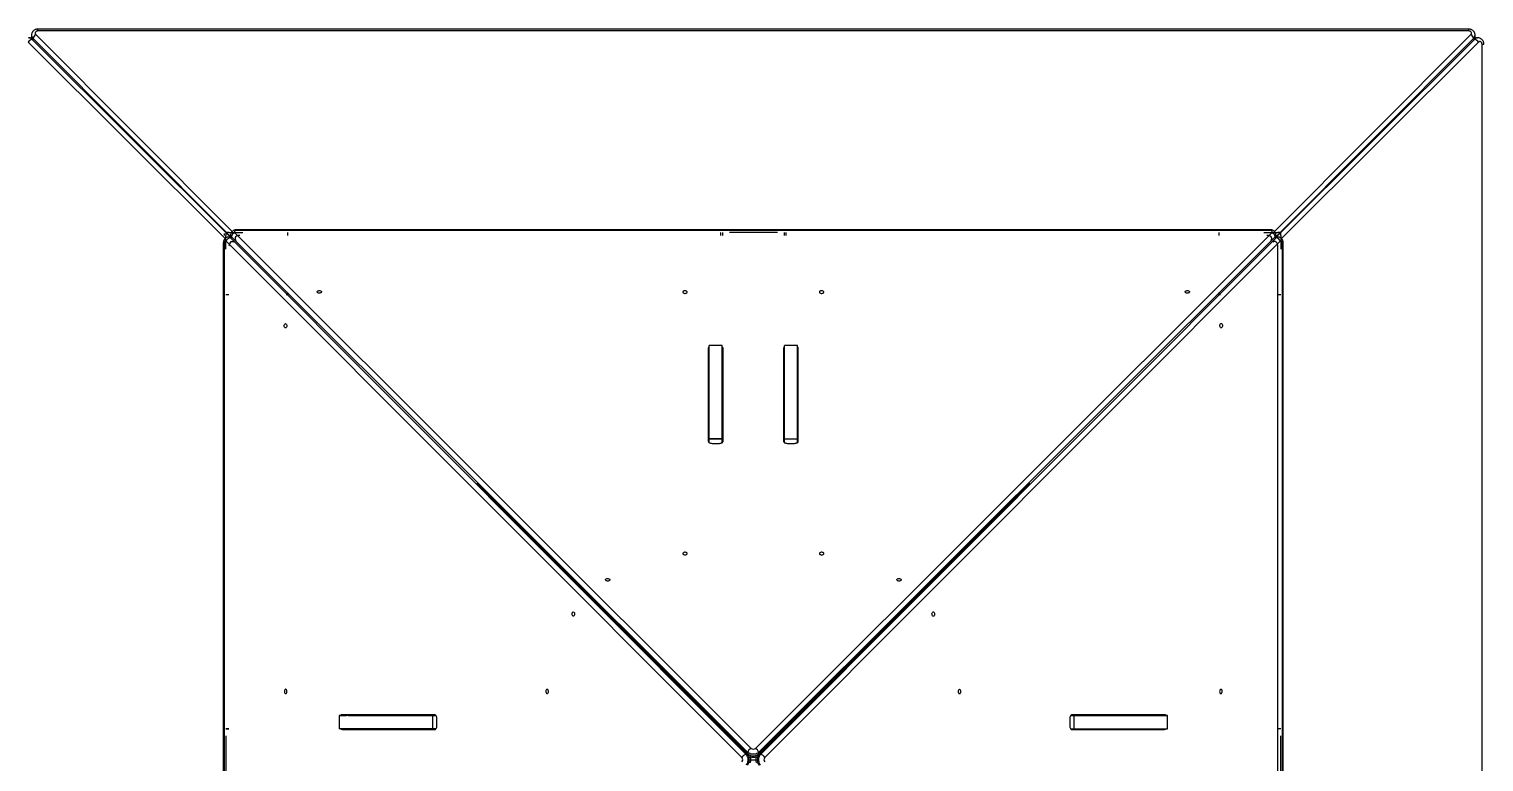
# Model space of a CAD drawing. Header units: millimetres. Extents: x -10881 to 8954, y -8695 to 5624.
# Drawn here: x -6082 to -3737, y 523 to 1704 of the extents above; entities that cross this region are included whole.
import ezdxf

# ---------------------------------------------------------------- set-up
doc = ezdxf.new("R2010")
doc.units = ezdxf.units.MM
for name, color, linetype in [('DIKOM_ОБЪЕКТ', 7, 'Continuous'), ('DIKOM_РАЗМЕР_ЗОНА', 7, 'Continuous'), ('DIKOM_РАЗМЕР_ОБЪЕКТА', 7, 'Continuous')]:
    doc.layers.add(name, color=color, linetype=linetype)
doc.styles.add('style1', font='arial.ttf', dxfattribs={"width": 0.8})
doc.dimstyles.new('1-50', dxfattribs={"dimtxt": 300, "dimasz": 200, "dimexe": 100, "dimexo": 0, "dimgap": 100, "dimtad": 1, "dimtxsty": 'style1', "dimcen": 200, "dimclrd": 7, "dimclre": 7, "dimclrt": 7, "dimadec": 1, "dimazin": 2, "dimtfac": 1, "dimtmove": 0, "dimatfit": 2, "dimfxl": 0, "dimlwd": 25, "dimlwe": 18, "dimarcsym": 0})

# ---------------------------------------------------------------- blocks, each defined once
blk = doc.blocks.new('*D9')
at = {"layer": 'Defpoints', "color": 0, "transparency": 16777216}
for p in [(-9534, 4149), (-6877.1, 4149), (-2715.7, -5051.1)]:
    blk.add_point(p, dxfattribs=at)
at = {"layer": 'DIKOM_РАЗМЕР_ОБЪЕКТА', "color": 7, "lineweight": 18, "transparency": 16777216}
for p, q in [((-6877.1, 4149), (-9634, 4149)), ((-2715.7, -5051.1), (-9634, -5051.1))]:
    blk.add_line(p, q, dxfattribs=at)
at = {"layer": 'DIKOM_РАЗМЕР_ОБЪЕКТА', "color": 7, "lineweight": 25, "transparency": 16777216}
blk.add_line((-9534, -4851.1), (-9534, 3949), dxfattribs=at)
at = {"layer": 'DIKOM_РАЗМЕР_ОБЪЕКТА', "color": 7, "transparency": 16777216}
for points in [[(-9567.3, 3949), (-9500.7, 3949), (-9534, 4149)], [(-9567.3, -4851.1), (-9500.7, -4851.1), (-9534, -5051.1)]]:
    blk.add_solid(points, dxfattribs=at)
at = {"layer": 'DIKOM_РАЗМЕР_ОБЪЕКТА', "color": 7, "transparency": 16777216, "insert": (-9787.2, -451.1), "char_height": 300, "attachment_point": 5, "rotation": 90, "style": 'style1'}
blk.add_mtext('9200', dxfattribs=at)
blk = doc.blocks.new('*D10')
at = {"layer": 'Defpoints', "color": 0, "transparency": 16777216}
for p in [(-7152.7, 2730.8), (7385.2, 911.3), (7385.2, -7693.8)]:
    blk.add_point(p, dxfattribs=at)
at = {"layer": 'DIKOM_РАЗМЕР_ОБЪЕКТА', "color": 7, "lineweight": 18, "transparency": 16777216}
for p, q in [((-7152.7, 2730.8), (-7152.7, -7793.8)), ((7385.2, 911.3), (7385.2, -7793.8))]:
    blk.add_line(p, q, dxfattribs=at)
at = {"layer": 'DIKOM_РАЗМЕР_ОБЪЕКТА', "color": 7, "lineweight": 25, "transparency": 16777216}
blk.add_line((-6952.7, -7693.8), (7185.2, -7693.8), dxfattribs=at)
at = {"layer": 'DIKOM_РАЗМЕР_ОБЪЕКТА', "color": 7, "transparency": 16777216}
for points in [[(-6952.7, -7660.4), (-6952.7, -7727.1), (-7152.7, -7693.8)], [(7185.2, -7660.4), (7185.2, -7727.1), (7385.2, -7693.8)]]:
    blk.add_solid(points, dxfattribs=at)
at = {"layer": 'DIKOM_РАЗМЕР_ОБЪЕКТА', "color": 7, "transparency": 16777216, "insert": (116.2, -7440.6), "char_height": 300, "attachment_point": 5, "style": 'style1'}
blk.add_mtext('14500', dxfattribs=at)
blk = doc.blocks.new('*D11')
at = {"layer": 'Defpoints', "color": 0, "transparency": 16777216}
for p in [(-7028.4, 5624.1), (-10431.3, -7165.9), (-2784.8, -7165.9)]:
    blk.add_point(p, dxfattribs=at)
at = {"layer": 'DIKOM_РАЗМЕР_ЗОНА', "color": 7, "lineweight": 18, "transparency": 16777216}
for p, q in [((-7028.4, 5624.1), (-10531.3, 5624.1)), ((-2784.8, -7165.9), (-10531.3, -7165.9))]:
    blk.add_line(p, q, dxfattribs=at)
at = {"layer": 'DIKOM_РАЗМЕР_ЗОНА', "color": 7, "lineweight": 25, "transparency": 16777216}
blk.add_line((-10431.3, 5424.1), (-10431.3, -6965.9), dxfattribs=at)
at = {"layer": 'DIKOM_РАЗМЕР_ЗОНА', "color": 7, "transparency": 16777216}
for points in [[(-10464.6, 5424.1), (-10397.9, 5424.1), (-10431.3, 5624.1)], [(-10464.6, -6965.9), (-10397.9, -6965.9), (-10431.3, -7165.9)]]:
    blk.add_solid(points, dxfattribs=at)
at = {"layer": 'DIKOM_РАЗМЕР_ЗОНА', "color": 7, "transparency": 16777216, "insert": (-10684.4, -770.9), "char_height": 300, "attachment_point": 5, "rotation": 90, "style": 'style1'}
blk.add_mtext('12800', dxfattribs=at)
blk = doc.blocks.new('*D12')
at = {"layer": 'Defpoints', "color": 0, "transparency": 16777216}
for p in [(-9113.3, 3014), (8954.2, 2756.5), (8954.2, -8594.5)]:
    blk.add_point(p, dxfattribs=at)
at = {"layer": 'DIKOM_РАЗМЕР_ЗОНА', "color": 7, "lineweight": 18, "transparency": 16777216}
for p, q in [((-9113.3, 3014), (-9113.3, -8694.5)), ((8954.2, 2756.5), (8954.2, -8694.5))]:
    blk.add_line(p, q, dxfattribs=at)
at = {"layer": 'DIKOM_РАЗМЕР_ЗОНА', "color": 7, "lineweight": 25, "transparency": 16777216}
blk.add_line((-8913.3, -8594.5), (8754.2, -8594.5), dxfattribs=at)
at = {"layer": 'DIKOM_РАЗМЕР_ЗОНА', "color": 7, "transparency": 16777216}
for points in [[(-8913.3, -8561.2), (-8913.3, -8627.8), (-9113.3, -8594.5)], [(8754.2, -8561.2), (8754.2, -8627.8), (8954.2, -8594.5)]]:
    blk.add_solid(points, dxfattribs=at)
at = {"layer": 'DIKOM_РАЗМЕР_ЗОНА', "color": 7, "transparency": 16777216, "insert": (-79.6, -8341.3), "char_height": 300, "attachment_point": 5, "style": 'style1'}
blk.add_mtext('18000', dxfattribs=at)

msp = doc.modelspace()

# ---------------------------------------------------------------- linework, layer by layer
at = {"layer": 'DIKOM_ОБЪЕКТ', "color": 7, "linetype": 'Continuous', "lineweight": 15}
for p, q in [((-6080.897, 1689.632), (-6082.397, 1689.631)), ((-6077.666, 1694.36), (-6077.666, 1692.861)), ((-6075.236, 1688.701), (-6075.236, 1687.201)), ((-5756.761, 1369.149), (-6075.236, 1688.701)), ((-6070.694, 1695.096), (-5754.373, 1377.705)), ((-3761.35, 1703.825), (-6067.666, 1703.825)), ((-3761.35, 1700.824), (-6067.666, 1700.824)), ((-4074.658, 1377.689), (-3758.322, 1695.096)), ((-3753.78, 1688.701), (-4072.29, 1369.113)), ((-3753.78, 1687.201), (-3753.78, 1688.701)), ((-3751.35, 1692.861), (-3751.35, 1694.36)), ((-3746.619, 1689.631), (-3748.119, 1689.632)), ((-5765.763, 1366.308), (-6083.131, 1682.658)), ((-6075.236, 1687.201), (-6076.736, 1687.201)), ((-6076.736, 1687.201), (-5757.183, 1368.673)), ((-4071.82, 1368.685), (-3752.28, 1687.201)), ((-3745.885, 1682.658), (-4063.26, 1366.3)), ((-3752.28, 1687.201), (-3753.78, 1687.201)), ((-3740.157, -626.685), (-3740.157, 1679.631)), ((-5767.409, 1374.284), (-5767.409, 1371.284)), ((-5764.409, 1376.284), (-5764.409, 1371.284)), ((-5759.409, 1376.284), (-5764.409, 1376.284)), ((-5764.409, 1349.137), (-5764.409, 1371.284)), ((-4932.875, 529.71), (-5763.762, 1362.164)), ((-5757.819, 1368.739), (-5760.215, 1368.739)), ((-5759.409, 1376.284), (-5737.262, 1376.284)), ((-5757.106, 1367.303), (-4926.219, 534.849)), ((-5755.379, 1367.303), (-5757.106, 1367.303)), ((-5756.815, 1372.138), (-5756.815, 1369.742)), ((-5755.451, 1361.284), (-5753.437, 1361.284)), ((-4923.084, 537.984), (-5755.379, 1369.03)), ((-5755.379, 1369.03), (-5755.379, 1367.303)), ((-5750.24, 1375.686), (-4917.945, 544.639)), ((-5749.409, 1367.326), (-5749.409, 1365.312)), ((-4082.225, 1380.545), (-5746.815, 1380.545)), ((-5746.815, 1379.337), (-5746.815, 1380.545)), ((-4082.225, 1379.337), (-5746.815, 1379.337)), ((-5664.409, 1371.354), (-5664.409, 1376.284)), ((-4967.409, 1374.284), (-4967.409, 1371.354)), ((-4964.409, 1376.284), (-4964.409, 1371.354)), ((-4875.679, 1376.284), (-4953.139, 1376.284)), ((-4911.094, 544.639), (-4078.799, 1375.686)), ((-4073.66, 1369.03), (-4905.955, 537.984)), ((-4902.82, 534.849), (-4071.933, 1367.303)), ((-4065.277, 1362.164), (-4896.164, 529.71)), ((-4864.409, 1371.354), (-4864.409, 1376.284)), ((-4861.409, 1371.354), (-4861.409, 1374.284)), ((-4164.409, 1376.284), (-4164.409, 1371.354)), ((-4091.556, 1376.284), (-4069.409, 1376.284)), ((-4082.225, 1380.545), (-4082.225, 1379.337)), ((-4079.409, 1367.326), (-4079.409, 1365.312)), ((-4073.367, 1361.284), (-4075.381, 1361.284)), ((-4073.66, 1367.303), (-4073.66, 1369.03)), ((-4071.933, 1367.303), (-4073.66, 1367.303)), ((-4072.225, 1369.742), (-4072.225, 1372.138)), ((-4068.825, 1368.739), (-4071.221, 1368.739)), ((-4064.409, 1376.284), (-4069.409, 1376.284)), ((-4064.409, 1371.284), (-4064.409, 1376.284)), ((-4064.409, 1371.284), (-4064.409, 1349.137)), ((-5768.621, 1358.739), (-5768.621, -305.851)), ((-5767.413, 1358.739), (-5767.413, -305.851)), ((-4069.34, -301.248), (-4069.34, 1353.817)), ((-4061.627, -305.851), (-4061.627, 1358.739)), ((-4060.419, -305.851), (-4060.419, 1358.739)), ((-5764.409, 1276.284), (-5759.478, 1276.284)), ((-5667.388, 1276.284), (-5664.409, 1276.284)), ((-5664.409, 1276.284), (-5664.409, 1279.263)), ((-4164.409, 1279.263), (-4164.409, 1276.284)), ((-4164.409, 1276.284), (-4161.431, 1276.284)), ((-4069.34, 1276.284), (-4064.409, 1276.284)), ((-4987.02, 1189.116), (-4987.02, 1039.837)), ((-4985.507, 1193.711), (-4985.52, 1193.711)), ((-4985.52, 1043.228), (-4985.52, 1193.711)), ((-4985.507, 1193.724), (-4985.507, 1193.711)), ((-4964.507, 1193.724), (-4985.507, 1193.724)), ((-4964.52, 1043.228), (-4964.52, 1193.711)), ((-4963.02, 1039.837), (-4963.02, 1189.116)), ((-4866.02, 1189.116), (-4866.02, 1039.837)), ((-4843.52, 1193.711), (-4864.52, 1193.711)), ((-4864.52, 1043.228), (-4864.52, 1193.711)), ((-4843.52, 1043.228), (-4843.52, 1193.711)), ((-4842.02, 1039.837), (-4842.02, 1189.116)), ((-4964.52, 1043.228), (-4985.52, 1043.228)), ((-4985.52, 1037.448), (-4985.52, 1043.228)), ((-4985.506, 1043.238), (-4985.506, 1043.242)), ((-4964.506, 1043.242), (-4985.506, 1043.242)), ((-4981.02, 1036.226), (-4969.02, 1036.226)), ((-4964.52, 1037.448), (-4964.52, 1043.228)), ((-4964.506, 1037.458), (-4964.506, 1043.242)), ((-4843.52, 1043.228), (-4864.52, 1043.228)), ((-4864.52, 1037.448), (-4864.52, 1043.228)), ((-4860.02, 1036.226), (-4848.02, 1036.226)), ((-4843.52, 1037.448), (-4843.52, 1043.228)), ((-4923.823, 534.849), (-5360.114, 971.962)), ((-5360.104, 971.953), (-4923.084, 535.588)), ((-4905.955, 535.588), (-4468.925, 971.962)), ((-4468.935, 971.953), (-4905.216, 534.849)), ((-5581.824, 597.407), (-5570.215, 597.408)), ((-5581.824, 597.407), (-5581.824, 576.407)), ((-5427.978, 598.879), (-5577.229, 598.907)), ((-5567.615, 597.442), (-5425.614, 597.414)), ((-5425.59, 597.379), (-5431.369, 597.378)), ((-5431.369, 597.378), (-5431.369, 576.378)), ((-5424.367, 580.878), (-5424.367, 592.878)), ((-4404.672, 592.878), (-4404.672, 580.878)), ((-4403.449, 597.379), (-4397.67, 597.378)), ((-4261.424, 597.441), (-4403.425, 597.414)), ((-4251.811, 598.907), (-4401.061, 598.879)), ((-4397.67, 576.378), (-4397.67, 597.378)), ((-4247.216, 597.407), (-4258.824, 597.408)), ((-4247.216, 576.407), (-4247.216, 597.407)), ((-5764.409, 576.284), (-5759.478, 576.284)), ((-5759.478, 576.284), (-5764.409, 576.284)), ((-5764.409, 565.014), (-5764.409, 487.554)), ((-5565.249, 574.909), (-5577.229, 574.907)), ((-5577.229, 574.907), (-5427.978, 574.879)), ((-5427.853, 574.882), (-5565.249, 574.909)), ((-5425.589, 576.379), (-5431.369, 576.378)), ((-4403.45, 576.379), (-4397.67, 576.378)), ((-4263.79, 574.909), (-4401.186, 574.882)), ((-4401.061, 574.879), (-4251.811, 574.907)), ((-4263.79, 574.909), (-4251.811, 574.907)), ((-4064.409, 576.284), (-4069.34, 576.284)), ((-4064.409, 487.554), (-4064.409, 565.014)), ((-4926.219, 534.849), (-4923.823, 534.849)), ((-4923.002, 534.767), (-4923.823, 534.849)), ((-4923.084, 535.588), (-4923.084, 537.984)), ((-4923.084, 535.588), (-4923.002, 534.767)), ((-4920.912, 526.284), (-4908.127, 526.284)), ((-4906.037, 534.767), (-4905.955, 535.588)), ((-4905.216, 534.849), (-4906.037, 534.767)), ((-4905.955, 537.984), (-4905.955, 535.588)), ((-4905.216, 534.849), (-4902.82, 534.849))]:
    msp.add_line(p, q, dxfattribs=at)
at = {"layer": 'DIKOM_ОБЪЕКТ', "color": 7, "linetype": 'Continuous', "lineweight": 15, "flags": 128}
for points in [[(-6067.666, 1700.824), (-6068.792, 1700.684), (-6069.827, 1700.275), (-6070.687, 1699.63), (-6071.303, 1698.802), (-6071.625, 1697.857), (-6071.626, 1696.871), (-6071.307, 1695.926), (-6070.694, 1695.096)], [(-6067.666, 1700.824), (-6067.666, 1701.78), (-6067.666, 1702.584), (-6067.666, 1703.205), (-6067.666, 1703.62), (-6067.666, 1703.812), (-6067.666, 1703.825)], [(-3761.35, 1700.824), (-3761.35, 1701.78), (-3761.35, 1702.584), (-3761.35, 1703.205), (-3761.35, 1703.62), (-3761.35, 1703.812), (-3761.35, 1703.825)], [(-3758.322, 1695.096), (-3757.709, 1695.926), (-3757.39, 1696.871), (-3757.391, 1697.857), (-3757.713, 1698.802), (-3758.329, 1699.63), (-3759.189, 1700.275), (-3760.224, 1700.684), (-3761.35, 1700.824)], [(-3740.157, 1679.631), (-3740.297, 1680.757), (-3740.706, 1681.792), (-3741.351, 1682.652), (-3742.179, 1683.268), (-3743.124, 1683.589), (-3744.109, 1683.591), (-3745.055, 1683.272), (-3745.885, 1682.658)], [(-3740.157, 1679.631), (-3739.201, 1679.631), (-3738.397, 1679.631), (-3737.776, 1679.631), (-3737.362, 1679.632), (-3737.17, 1679.632), (-3737.157, 1679.632)], [(-5763.762, 1362.164), (-5764.344, 1362.584), (-5764.971, 1362.738), (-5765.601, 1362.614), (-5766.189, 1362.222), (-5766.695, 1361.587), (-5767.084, 1360.755), (-5767.329, 1359.783), (-5767.413, 1358.739)], [(-5756.687, 1368.561), (-5756.869, 1368.614), (-5757.819, 1368.739)], [(-5756.815, 1369.742), (-5756.69, 1368.793), (-5756.625, 1368.575)], [(-5746.815, 1379.337), (-5747.859, 1379.253), (-5748.831, 1379.008), (-5749.663, 1378.619), (-5750.298, 1378.113), (-5750.69, 1377.525), (-5750.814, 1376.895), (-5750.661, 1376.267), (-5750.24, 1375.686)], [(-4078.799, 1375.686), (-4078.378, 1376.267), (-4078.225, 1376.895), (-4078.349, 1377.525), (-4078.742, 1378.113), (-4079.376, 1378.619), (-4080.208, 1379.008), (-4081.18, 1379.253), (-4082.225, 1379.337)], [(-4072.402, 1368.612), (-4072.349, 1368.793), (-4072.225, 1369.742)], [(-4071.221, 1368.739), (-4072.17, 1368.614), (-4072.388, 1368.549)], [(-4061.627, 1358.739), (-4061.71, 1359.783), (-4061.955, 1360.755), (-4062.344, 1361.587), (-4062.85, 1362.221), (-4063.438, 1362.614), (-4064.068, 1362.738), (-4064.695, 1362.584), (-4065.277, 1362.164)], [(-5768.621, 1358.739), (-5768.611, 1358.739), (-5768.43, 1358.739), (-5768.025, 1358.739), (-5767.413, 1358.739)], [(-4061.627, 1358.739), (-4061.014, 1358.739), (-4060.61, 1358.739), (-4060.428, 1358.739), (-4060.419, 1358.739)], [(-5610.387, 1280.343), (-5610.576, 1279.659), (-5611.125, 1279.049), (-5611.972, 1278.58), (-5613.028, 1278.301), (-5614.176, 1278.244), (-5615.293, 1278.414), (-5616.257, 1278.793), (-5616.965, 1279.341), (-5617.339, 1279.997), (-5617.339, 1280.69), (-5616.965, 1281.346), (-5616.257, 1281.893), (-5615.293, 1282.273), (-5614.176, 1282.443), (-5613.028, 1282.386), (-5611.972, 1282.107), (-5611.125, 1281.637), (-5610.576, 1281.027), (-5610.387, 1280.343)], [(-5028.02, 1280.008), (-5027.83, 1279.324), (-5027.282, 1278.714), (-5026.434, 1278.245), (-5025.379, 1277.966), (-5024.231, 1277.909), (-5023.114, 1278.079), (-5022.149, 1278.458), (-5021.441, 1279.006), (-5021.067, 1279.661), (-5021.067, 1280.355), (-5021.441, 1281.011), (-5022.149, 1281.558), (-5023.114, 1281.938), (-5024.231, 1282.108), (-5025.379, 1282.051), (-5026.434, 1281.772), (-5027.282, 1281.302), (-5027.83, 1280.692), (-5028.02, 1280.008)], [(-4808.02, 1280.008), (-4807.83, 1279.324), (-4807.282, 1278.714), (-4806.434, 1278.245), (-4805.379, 1277.966), (-4804.231, 1277.909), (-4803.114, 1278.079), (-4802.149, 1278.458), (-4801.441, 1279.006), (-4801.067, 1279.661), (-4801.067, 1280.355), (-4801.441, 1281.011), (-4802.149, 1281.558), (-4803.114, 1281.938), (-4804.231, 1282.108), (-4805.379, 1282.051), (-4806.434, 1281.772), (-4807.282, 1281.302), (-4807.83, 1280.692), (-4808.02, 1280.008)], [(-4211.652, 1280.343), (-4211.842, 1279.659), (-4212.39, 1279.049), (-4213.238, 1278.58), (-4214.293, 1278.301), (-4215.441, 1278.244), (-4216.558, 1278.414), (-4217.523, 1278.793), (-4218.231, 1279.341), (-4218.605, 1279.997), (-4218.605, 1280.69), (-4218.231, 1281.346), (-4217.523, 1281.893), (-4216.558, 1282.273), (-4215.441, 1282.443), (-4214.293, 1282.386), (-4213.238, 1282.107), (-4212.39, 1281.637), (-4211.842, 1281.027), (-4211.652, 1280.343)], [(-5668.438, 1229.292), (-5667.754, 1229.102), (-5667.144, 1228.554), (-5666.675, 1227.706), (-5666.396, 1226.651), (-5666.339, 1225.503), (-5666.509, 1224.386), (-5666.888, 1223.421), (-5667.436, 1222.714), (-5668.091, 1222.34), (-5668.785, 1222.34), (-5669.441, 1222.714), (-5669.988, 1223.422), (-5670.367, 1224.386), (-5670.537, 1225.503), (-5670.48, 1226.652), (-5670.202, 1227.707), (-5669.732, 1228.554), (-5669.122, 1229.103), (-5668.438, 1229.292)], [(-4160.601, 1222.292), (-4161.285, 1222.482), (-4161.895, 1223.03), (-4162.364, 1223.877), (-4162.643, 1224.932), (-4162.7, 1226.081), (-4162.53, 1227.198), (-4162.151, 1228.162), (-4161.604, 1228.87), (-4160.948, 1229.244), (-4160.254, 1229.244), (-4159.599, 1228.87), (-4159.051, 1228.163), (-4158.672, 1227.198), (-4158.502, 1226.081), (-4158.559, 1224.933), (-4158.838, 1223.878), (-4159.307, 1223.03), (-4159.917, 1222.482), (-4160.601, 1222.292)], [(-4985.506, 1043.242), (-4985.506, 1051.975), (-4985.506, 1060.548), (-4985.506, 1068.95), (-4985.506, 1077.17), (-4985.506, 1085.195), (-4985.506, 1093.014), (-4985.506, 1100.618), (-4985.506, 1107.995), (-4985.506, 1115.134), (-4985.506, 1122.028), (-4985.506, 1128.664), (-4985.506, 1135.035), (-4985.506, 1141.132), (-4985.506, 1146.947), (-4985.506, 1152.47), (-4985.506, 1157.695), (-4985.506, 1162.615), (-4985.506, 1167.222), (-4985.506, 1171.51), (-4985.506, 1175.473), (-4985.507, 1179.107), (-4985.507, 1182.405), (-4985.507, 1185.363), (-4985.507, 1187.978), (-4985.507, 1190.245), (-4985.507, 1192.161), (-4985.507, 1193.724)], [(-4964.506, 1043.242), (-4964.506, 1051.975), (-4964.506, 1060.548), (-4964.506, 1068.95), (-4964.506, 1077.17), (-4964.506, 1085.195), (-4964.506, 1093.014), (-4964.506, 1100.618), (-4964.506, 1107.995), (-4964.506, 1115.134), (-4964.506, 1122.028), (-4964.506, 1128.664), (-4964.506, 1135.035), (-4964.506, 1141.132), (-4964.506, 1146.947), (-4964.506, 1152.47), (-4964.506, 1157.695), (-4964.506, 1162.615), (-4964.506, 1167.222), (-4964.506, 1171.51), (-4964.506, 1175.473), (-4964.507, 1179.107), (-4964.507, 1182.405), (-4964.507, 1185.363), (-4964.507, 1187.978), (-4964.507, 1190.245), (-4964.507, 1192.161), (-4964.507, 1193.724)], [(-4987.02, 1039.837), (-4986.904, 1039.133), (-4986.563, 1038.455), (-4986.008, 1037.831), (-4985.262, 1037.283), (-4984.353, 1036.834), (-4983.316, 1036.501), (-4982.19, 1036.295), (-4981.02, 1036.226)], [(-4969.02, 1036.226), (-4967.849, 1036.295), (-4966.724, 1036.501), (-4965.686, 1036.834), (-4964.777, 1037.283), (-4964.031, 1037.831), (-4963.476, 1038.455), (-4963.135, 1039.133), (-4963.02, 1039.837)], [(-4866.02, 1039.837), (-4865.904, 1039.133), (-4865.563, 1038.455), (-4865.008, 1037.831), (-4864.262, 1037.283), (-4863.353, 1036.834), (-4862.316, 1036.501), (-4861.19, 1036.295), (-4860.02, 1036.226)], [(-4848.02, 1036.226), (-4846.849, 1036.295), (-4845.724, 1036.501), (-4844.686, 1036.834), (-4843.777, 1037.283), (-4843.031, 1037.831), (-4842.476, 1038.455), (-4842.135, 1039.133), (-4842.02, 1039.837)], [(-5028.02, 858.656), (-5027.83, 857.971), (-5027.282, 857.362), (-5026.434, 856.892), (-5025.379, 856.613), (-5024.231, 856.556), (-5023.114, 856.726), (-5022.149, 857.106), (-5021.441, 857.653), (-5021.067, 858.309), (-5021.067, 859.002), (-5021.441, 859.658), (-5022.149, 860.206), (-5023.114, 860.585), (-5024.231, 860.755), (-5025.379, 860.698), (-5026.434, 860.419), (-5027.282, 859.95), (-5027.83, 859.34), (-5028.02, 858.656)], [(-4808.02, 858.656), (-4807.83, 857.971), (-4807.282, 857.362), (-4806.434, 856.892), (-4805.379, 856.613), (-4804.231, 856.556), (-4803.114, 856.726), (-4802.149, 857.106), (-4801.441, 857.653), (-4801.067, 858.309), (-4801.067, 859.002), (-4801.441, 859.658), (-4802.149, 860.206), (-4803.114, 860.585), (-4804.231, 860.755), (-4805.379, 860.698), (-4806.434, 860.419), (-4807.282, 859.95), (-4807.83, 859.34), (-4808.02, 858.656)], [(-5145.734, 816.387), (-5145.923, 815.703), (-5146.472, 815.093), (-5147.32, 814.624), (-5148.375, 814.345), (-5149.523, 814.288), (-5150.64, 814.458), (-5151.604, 814.837), (-5152.312, 815.385), (-5152.686, 816.041), (-5152.686, 816.734), (-5152.312, 817.39), (-5151.604, 817.937), (-5150.64, 818.317), (-5149.523, 818.487), (-5148.375, 818.43), (-5147.32, 818.151), (-5146.472, 817.681), (-5145.923, 817.072), (-5145.734, 816.387)], [(-4676.305, 816.387), (-4676.495, 815.703), (-4677.043, 815.093), (-4677.891, 814.624), (-4678.946, 814.345), (-4680.094, 814.288), (-4681.211, 814.458), (-4682.176, 814.837), (-4682.884, 815.385), (-4683.258, 816.041), (-4683.258, 816.734), (-4682.884, 817.39), (-4682.176, 817.937), (-4681.211, 818.317), (-4680.094, 818.487), (-4678.946, 818.43), (-4677.891, 818.151), (-4677.043, 817.681), (-4676.495, 817.072), (-4676.305, 816.387)], [(-5204.571, 764.55), (-5203.887, 764.361), (-5203.277, 763.812), (-5202.808, 762.964), (-5202.529, 761.909), (-5202.472, 760.761), (-5202.642, 759.644), (-5203.021, 758.68), (-5203.568, 757.972), (-5204.224, 757.598), (-5204.918, 757.598), (-5205.573, 757.972), (-5206.121, 758.68), (-5206.5, 759.645), (-5206.67, 760.762), (-5206.613, 761.91), (-5206.334, 762.965), (-5205.865, 763.813), (-5205.255, 764.361), (-5204.571, 764.55)], [(-4624.468, 757.55), (-4625.152, 757.74), (-4625.762, 758.288), (-4626.232, 759.136), (-4626.51, 760.191), (-4626.567, 761.339), (-4626.397, 762.456), (-4626.018, 763.421), (-4625.471, 764.128), (-4624.815, 764.503), (-4624.122, 764.503), (-4623.466, 764.129), (-4622.919, 763.421), (-4622.539, 762.457), (-4622.369, 761.34), (-4622.426, 760.192), (-4622.705, 759.136), (-4623.175, 758.289), (-4623.784, 757.74), (-4624.468, 757.55)], [(-5668.103, 632.925), (-5667.419, 633.114), (-5666.809, 633.663), (-5666.34, 634.51), (-5666.061, 635.565), (-5666.004, 636.713), (-5666.174, 637.83), (-5666.553, 638.795), (-5667.101, 639.503), (-5667.756, 639.877), (-5668.45, 639.877), (-5669.106, 639.503), (-5669.653, 638.796), (-5670.032, 637.831), (-5670.202, 636.714), (-5670.145, 635.566), (-5669.866, 634.511), (-5669.397, 633.663), (-5668.787, 633.115), (-5668.103, 632.925)], [(-5246.831, 632.844), (-5246.147, 633.034), (-5245.537, 633.582), (-5245.068, 634.43), (-5244.789, 635.485), (-5244.732, 636.633), (-5244.902, 637.75), (-5245.281, 638.714), (-5245.828, 639.422), (-5246.484, 639.796), (-5247.178, 639.797), (-5247.833, 639.423), (-5248.381, 638.715), (-5248.76, 637.751), (-5248.93, 636.634), (-5248.873, 635.485), (-5248.594, 634.43), (-5248.125, 633.582), (-5247.515, 633.034), (-5246.831, 632.844)], [(-4582.208, 639.844), (-4582.892, 639.654), (-4583.502, 639.106), (-4583.972, 638.258), (-4584.25, 637.203), (-4584.307, 636.055), (-4584.137, 634.938), (-4583.758, 633.973), (-4583.211, 633.266), (-4582.555, 632.892), (-4581.862, 632.892), (-4581.206, 633.266), (-4580.659, 633.974), (-4580.279, 634.939), (-4580.109, 636.056), (-4580.166, 637.204), (-4580.445, 638.259), (-4580.915, 639.106), (-4581.524, 639.655), (-4582.208, 639.844)], [(-4160.936, 639.925), (-4161.62, 639.735), (-4162.23, 639.187), (-4162.7, 638.339), (-4162.978, 637.284), (-4163.035, 636.135), (-4162.865, 635.018), (-4162.486, 634.054), (-4161.939, 633.346), (-4161.283, 632.972), (-4160.589, 632.973), (-4159.934, 633.347), (-4159.386, 634.055), (-4159.007, 635.019), (-4158.837, 636.136), (-4158.894, 637.284), (-4159.173, 638.339), (-4159.642, 639.187), (-4160.252, 639.735), (-4160.936, 639.925)], [(-5431.369, 597.378), (-5440.102, 597.379), (-5448.675, 597.38), (-5457.076, 597.38), (-5465.295, 597.381), (-5473.319, 597.382), (-5481.138, 597.383), (-5488.741, 597.383), (-5496.117, 597.384), (-5503.255, 597.385), (-5510.148, 597.386), (-5516.783, 597.387), (-5523.153, 597.388), (-5529.249, 597.389), (-5535.062, 597.39), (-5540.585, 597.392), (-5545.809, 597.393), (-5550.727, 597.394), (-5555.333, 597.395), (-5559.62, 597.396), (-5563.582, 597.398), (-5567.214, 597.399), (-5570.511, 597.4), (-5573.468, 597.402), (-5576.081, 597.403), (-5578.347, 597.404), (-5580.262, 597.406), (-5581.824, 597.407)], [(-5567.637, 597.409), (-5566.774, 597.409), (-5565.799, 597.409), (-5565.088, 597.409), (-5564.707, 597.409), (-5564.691, 597.409), (-5565.042, 597.409), (-5565.726, 597.409), (-5566.682, 597.408), (-5567.82, 597.408), (-5569.035, 597.408), (-5570.215, 597.408), (-5570.215, 597.408)], [(-5424.367, 592.878), (-5424.436, 594.049), (-5424.642, 595.174), (-5424.976, 596.212), (-5425.425, 597.121), (-5425.972, 597.867), (-5426.596, 598.422), (-5427.274, 598.763), (-5427.978, 598.879)], [(-4401.061, 598.879), (-4401.766, 598.763), (-4402.443, 598.422), (-4403.067, 597.867), (-4403.615, 597.121), (-4404.064, 596.212), (-4404.397, 595.174), (-4404.603, 594.049), (-4404.672, 592.878)], [(-4397.67, 597.378), (-4388.937, 597.379), (-4380.364, 597.38), (-4371.963, 597.38), (-4363.744, 597.381), (-4355.72, 597.382), (-4347.901, 597.383), (-4340.299, 597.383), (-4332.923, 597.384), (-4325.784, 597.385), (-4318.892, 597.386), (-4312.256, 597.387), (-4305.886, 597.388), (-4299.79, 597.389), (-4293.977, 597.39), (-4288.454, 597.392), (-4283.231, 597.393), (-4278.312, 597.394), (-4273.706, 597.395), (-4269.419, 597.396), (-4265.457, 597.398), (-4261.825, 597.399), (-4258.528, 597.4), (-4255.571, 597.402), (-4252.958, 597.403), (-4250.692, 597.404), (-4248.777, 597.406), (-4247.216, 597.407)], [(-4261.402, 597.409), (-4262.265, 597.409), (-4263.24, 597.409), (-4263.951, 597.409), (-4264.333, 597.409), (-4264.348, 597.409), (-4263.998, 597.409), (-4263.313, 597.408), (-4262.357, 597.408), (-4261.219, 597.408), (-4260.004, 597.408), (-4258.824, 597.408), (-4258.824, 597.408)], [(-5431.369, 576.378), (-5440.102, 576.379), (-5448.675, 576.38), (-5457.076, 576.38), (-5465.295, 576.381), (-5473.319, 576.382), (-5481.138, 576.383), (-5488.741, 576.383), (-5496.117, 576.384), (-5503.255, 576.385), (-5510.148, 576.386), (-5516.783, 576.387), (-5523.153, 576.388), (-5529.249, 576.389), (-5535.062, 576.39), (-5540.585, 576.392), (-5545.809, 576.393), (-5550.727, 576.394), (-5555.333, 576.395), (-5559.62, 576.396), (-5563.582, 576.398), (-5567.214, 576.399), (-5570.511, 576.4), (-5573.468, 576.402), (-5576.081, 576.403), (-5578.347, 576.404), (-5580.262, 576.406), (-5581.824, 576.407)], [(-5427.978, 574.879), (-5427.274, 574.994), (-5426.596, 575.335), (-5425.972, 575.89), (-5425.425, 576.636), (-5424.976, 577.545), (-5424.642, 578.582), (-5424.436, 579.708), (-5424.367, 580.878)], [(-4404.672, 580.878), (-4404.603, 579.708), (-4404.397, 578.582), (-4404.064, 577.545), (-4403.615, 576.636), (-4403.067, 575.89), (-4402.443, 575.335), (-4401.766, 574.994), (-4401.061, 574.879)], [(-4397.67, 576.378), (-4388.937, 576.379), (-4380.364, 576.38), (-4371.963, 576.38), (-4363.744, 576.381), (-4355.72, 576.382), (-4347.901, 576.383), (-4340.299, 576.383), (-4332.923, 576.384), (-4325.784, 576.385), (-4318.892, 576.386), (-4312.256, 576.387), (-4305.886, 576.388), (-4299.79, 576.389), (-4293.977, 576.39), (-4288.454, 576.392), (-4283.231, 576.393), (-4278.312, 576.394), (-4273.706, 576.395), (-4269.419, 576.396), (-4265.457, 576.398), (-4261.825, 576.399), (-4258.528, 576.4), (-4255.571, 576.402), (-4252.958, 576.403), (-4250.692, 576.404), (-4248.777, 576.406), (-4247.216, 576.407)], [(-4926.219, 534.849), (-4925.232, 533.614), (-4924.417, 532.07), (-4923.81, 530.282), (-4923.435, 528.326), (-4923.308, 526.284), (-4923.435, 524.242), (-4923.81, 522.286), (-4924.417, 520.498), (-4925.232, 518.955), (-4926.219, 517.72)], [(-4923.823, 517.72), (-4922.836, 518.955), (-4922.021, 520.499), (-4921.414, 522.286), (-4921.039, 524.242), (-4920.912, 526.284), (-4921.039, 528.326), (-4921.414, 530.282), (-4922.021, 532.07), (-4922.836, 533.614), (-4923.823, 534.849)], [(-4905.955, 537.984), (-4907.19, 536.996), (-4908.734, 536.182), (-4910.521, 535.574), (-4912.477, 535.199), (-4914.52, 535.072), (-4916.562, 535.199), (-4918.518, 535.574), (-4920.305, 536.182), (-4921.849, 536.996), (-4923.084, 537.984)], [(-4923.084, 535.588), (-4921.849, 534.601), (-4920.305, 533.786), (-4918.518, 533.178), (-4916.562, 532.803), (-4914.52, 532.676), (-4912.477, 532.803), (-4910.521, 533.178), (-4908.734, 533.786), (-4907.19, 534.601), (-4905.955, 535.588)], [(-4905.216, 534.849), (-4906.203, 533.614), (-4907.018, 532.07), (-4907.626, 530.282), (-4908.001, 528.326), (-4908.127, 526.284), (-4908.001, 524.242), (-4907.626, 522.286), (-4907.018, 520.499), (-4906.203, 518.955), (-4905.216, 517.72)], [(-4902.82, 517.72), (-4903.808, 518.955), (-4904.622, 520.498), (-4905.23, 522.286), (-4905.605, 524.242), (-4905.732, 526.284), (-4905.605, 528.326), (-4905.23, 530.282), (-4904.622, 532.07), (-4903.808, 533.614), (-4902.82, 534.849)]]:
    msp.add_lwpolyline(points, dxfattribs=at)
at = {"layer": 'DIKOM_ОБЪЕКТ', "color": 7, "linetype": 'Continuous', "lineweight": 15}
for centre, radius, start, end in [((-6082.48, 1681.628), 8.004, 44.135576, 89.880192), ((-6080.983, 1681.624), 8.008, 44.14264, 89.387504), ((-6069.66, 1694.446), 8.006, 180.297884, 225.856143), ((-6069.658, 1692.948), 8.009, 180.62509, 225.851446), ((-6064.926, 1686.189), 10.611, 122.925335, 166.305301), ((-3764.09, 1686.189), 10.611, 13.694305, 57.07483), ((-3759.354, 1694.445), 8.004, 314.141574, 359.870471), ((-3759.358, 1692.948), 8.009, 314.148679, 359.374361), ((-3748.033, 1681.624), 8.008, 90.612515, 135.857484), ((-3746.535, 1681.626), 8.005, 90.290544, 135.862112), ((-6074.222, 1676.889), 10.614, 103.699322, 147.071617), ((-3754.794, 1676.889), 10.614, 32.928346, 76.300878), ((-5756.425, 1359.541), 7.792, 95.013242, 160.325338), ((-5760.357, 1364.348), 4.392, 42.26995, 88.428399), ((-5752.418, 1372.284), 4.4, 181.999131, 227.697793), ((-5747.617, 1368.349), 7.791, 109.673099, 174.988723), ((-4962.409, 1374.284), 5, 156.421822, 180), ((-4866.409, 1374.284), 5, 0, 23.578178), ((-4081.422, 1368.349), 7.791, 5.011277, 70.326901), ((-4076.616, 1372.28), 4.393, 312.283567, 358.427592), ((-4068.679, 1364.343), 4.399, 91.996602, 137.711467), ((-4072.614, 1359.54), 7.792, 19.674662, 84.986758), ((-4983.981, 1188.874), 3.048, 120.312738, 175.436322), ((-4983.981, 1176.896), 3.048, 120.312738, 175.436322), ((-4966.058, 1188.874), 3.048, 4.563677, 59.687252), ((-4966.058, 1176.896), 3.048, 4.563677, 59.687252), ((-4862.981, 1188.874), 3.048, 120.312738, 175.436322), ((-4862.981, 1176.896), 3.048, 120.312738, 175.436322), ((-4845.058, 1188.874), 3.048, 4.563677, 59.687252), ((-4845.058, 1176.896), 3.048, 4.563677, 59.687252), ((-5576.987, 595.87), 3.047, 94.555125, 149.700495), ((-5564.975, 595.841), 3.09, 97.417487, 149.522154), ((-4264.064, 595.841), 3.09, 30.477822, 82.582511), ((-4252.053, 595.87), 3.047, 30.299499, 85.444875), ((-5576.986, 577.945), 3.047, 210.349445, 265.425947), ((-5565.006, 577.947), 3.048, 210.297472, 265.420669), ((-4264.032, 577.943), 3.044, 274.560714, 329.519163), ((-4252.054, 577.945), 3.047, 274.574053, 329.650553), ((-4915.322, 537.303), 7.791, 109.673099, 174.988723), ((-4914.52, 548.912), 5.477, 231.281345, 308.718655), ((-4913.717, 537.303), 7.791, 5.011277, 70.326901), ((-4925.538, 527.087), 7.792, 95.013242, 160.325338), ((-4937.149, 526.284), 5.478, 321.287888, 38.712112), ((-4903.501, 527.086), 7.792, 19.674662, 84.986758), ((-4891.89, 526.284), 5.478, 141.287888, 218.712112)]:
    msp.add_arc(centre, radius, start, end, dxfattribs=at)
for centre, major_axis, start_param, end_param in [((-5755.451, 1353.817), (0, 7.467), 0, 1.57079633), ((-5753.437, 1353.817), (0, 7.467), 5.78869262, 6.28318531), ((-5741.942, 1367.326), (7.467, 0), 1.57079633, 3.14159265), ((-5741.942, 1365.312), (7.467, 0), 3.14159265, 3.63608534), ((-4086.876, 1367.326), (7.467, 0), 0, 1.57079633), ((-4086.876, 1365.312), (7.467, 0), 5.78869262, 6.28318531), ((-4075.381, 1353.817), (0, 7.467), 0, 0.49449269), ((-4073.367, 1353.817), (0, 7.467), 4.71238898, 6.28318531)]:
    msp.add_ellipse(centre, major_axis=major_axis, ratio=0.53937887, start_param=start_param, end_param=end_param, dxfattribs=at)
for points, knots in [([(-6076.466, 1688.43), (-6076.643, 1688.541), (-6077.314, 1688.963), (-6078.627, 1689.371), (-6079.963, 1689.648), (-6080.733, 1689.606), (-6080.931, 1689.595)], [0, 0, 0, 0, 0.13360622, 0.50599814, 0.87292562, 1, 1, 1, 1]), ([(-6077.637, 1692.966), (-6077.647, 1692.833), (-6077.702, 1692.14), (-6077.477, 1690.894), (-6077.079, 1689.491), (-6076.633, 1688.718), (-6076.466, 1688.43)], [0, 0, 0, 0, 0.084004941, 0.438833894, 0.790676832, 1, 1, 1, 1]), ([(-6067.666, 1703.825), (-6068.115, 1703.808), (-6069.168, 1703.768), (-6070.799, 1703.403), (-6072.488, 1702.718), (-6074.027, 1701.741), (-6075.352, 1700.508), (-6076.416, 1699.065), (-6077.167, 1697.469), (-6077.6, 1695.898), (-6077.628, 1694.867), (-6077.64, 1694.414)], [0, 0, 0, 0, 0.08750907, 0.20544348, 0.32417555, 0.44315794, 0.56179089, 0.67944625, 0.79563384, 0.91012546, 1, 1, 1, 1]), ([(-3751.388, 1694.44), (-3751.388, 1694.793), (-3751.389, 1695.705), (-3751.744, 1697.144), (-3752.393, 1698.689), (-3753.322, 1700.092), (-3754.487, 1701.318), (-3755.862, 1702.335), (-3757.411, 1703.116), (-3759.094, 1703.631), (-3760.431, 1703.811), (-3761.187, 1703.822), (-3761.35, 1703.825)], [0, 0, 0, 0, 0.07003539, 0.18123347, 0.29172834, 0.40211564, 0.51296749, 0.62475947, 0.73781275, 0.8522708, 0.96812281, 1, 1, 1, 1]), ([(-3752.552, 1688.432), (-3752.44, 1688.609), (-3752.018, 1689.28), (-3751.611, 1690.593), (-3751.334, 1691.928), (-3751.376, 1692.698), (-3751.386, 1692.895)], [0, 0, 0, 0, 0.13376976, 0.50629399, 0.87335543, 1, 1, 1, 1]), ([(-3748.014, 1689.602), (-3748.147, 1689.613), (-3748.841, 1689.667), (-3750.088, 1689.443), (-3751.491, 1689.045), (-3752.264, 1688.598), (-3752.552, 1688.432)], [0, 0, 0, 0, 0.08438501, 0.43907037, 0.79077101, 1, 1, 1, 1]), ([(-3737.157, 1679.632), (-3737.174, 1680.08), (-3737.213, 1681.134), (-3737.579, 1682.764), (-3738.263, 1684.454), (-3739.241, 1685.993), (-3740.474, 1687.318), (-3741.917, 1688.381), (-3743.512, 1689.132), (-3745.083, 1689.565), (-3746.113, 1689.593), (-3746.566, 1689.605)], [0, 0, 0, 0, 0.087516212, 0.205467546, 0.324216867, 0.4432161, 0.561864857, 0.679534477, 0.795734639, 0.910237404, 1, 1, 1, 1]), ([(-5760.256, 1368.726), (-5760.725, 1368.703), (-5761.69, 1368.655), (-5763.083, 1368.214), (-5764.381, 1367.535), (-5765.528, 1366.631), (-5766.52, 1365.527), (-5767.347, 1364.231), (-5767.996, 1362.749), (-5768.436, 1361.106), (-5768.606, 1359.741), (-5768.618, 1358.945), (-5768.621, 1358.739)], [0, 0, 0, 0, 0.09759206, 0.20082071, 0.30192094, 0.4027865, 0.50539593, 0.61170283, 0.72306506, 0.83930378, 0.95851268, 1, 1, 1, 1]), ([(-5756.715, 1368.616), (-5757.051, 1368.689), (-5757.428, 1368.77), (-5757.807, 1368.732), (-5757.848, 1368.727)], [0, 0, 0, 0, 0.89094863, 1, 1, 1, 1]), ([(-5756.777, 1369.753), (-5756.795, 1369.421), (-5756.817, 1369.005), (-5756.714, 1368.606), (-5756.694, 1368.525)], [0, 0, 0, 0, 0.79770975, 1, 1, 1, 1]), ([(-5746.815, 1380.545), (-5747.186, 1380.536), (-5748.171, 1380.51), (-5749.766, 1380.239), (-5751.463, 1379.682), (-5752.966, 1378.892), (-5754.224, 1377.934), (-5755.257, 1376.808), (-5756.053, 1375.543), (-5756.57, 1374.168), (-5756.822, 1373.007), (-5756.787, 1372.323), (-5756.776, 1372.124)], [0, 0, 0, 0, 0.07470024, 0.19785673, 0.3252192, 0.43894092, 0.54834651, 0.65380651, 0.75663349, 0.85797694, 0.95867711, 1, 1, 1, 1]), ([(-4072.237, 1372.179), (-4072.26, 1372.649), (-4072.308, 1373.615), (-4072.75, 1375.008), (-4073.429, 1376.306), (-4074.334, 1377.454), (-4075.437, 1378.445), (-4076.734, 1379.273), (-4078.217, 1379.921), (-4079.859, 1380.361), (-4081.224, 1380.53), (-4082.019, 1380.542), (-4082.225, 1380.545)], [0, 0, 0, 0, 0.09772369, 0.20094353, 0.30203875, 0.40290261, 0.505513, 0.61182206, 0.72318489, 0.83941987, 0.95862144, 1, 1, 1, 1]), ([(-4071.21, 1368.701), (-4071.542, 1368.719), (-4071.958, 1368.742), (-4072.357, 1368.639), (-4072.438, 1368.618)], [0, 0, 0, 0, 0.79806405, 1, 1, 1, 1]), ([(-4072.347, 1368.64), (-4072.275, 1368.976), (-4072.193, 1369.353), (-4072.232, 1369.731), (-4072.236, 1369.772)], [0, 0, 0, 0, 0.89276909, 1, 1, 1, 1]), ([(-4060.419, 1358.739), (-4060.428, 1359.111), (-4060.454, 1360.095), (-4060.725, 1361.691), (-4061.282, 1363.387), (-4062.071, 1364.89), (-4063.03, 1366.148), (-4064.155, 1367.181), (-4065.421, 1367.977), (-4066.795, 1368.495), (-4067.956, 1368.747), (-4068.64, 1368.711), (-4068.839, 1368.7)], [0, 0, 0, 0, 0.0747019, 0.19787248, 0.32525286, 0.43898422, 0.54839582, 0.65386078, 0.75669308, 0.85804257, 0.95874941, 1, 1, 1, 1]), ([(-4919.696, 531.458), (-4919.248, 531.255), (-4918.286, 530.82), (-4916.665, 530.434), (-4914.902, 530.251), (-4913.082, 530.321), (-4911.277, 530.684), (-4910.012, 531.077), (-4909.412, 531.424), (-4909.347, 531.462)], [0, 0, 0, 0, 0.13979939, 0.30015251, 0.46420058, 0.63090686, 0.80167022, 0.97843075, 1, 1, 1, 1]), ([(-4919.692, 521.108), (-4919.49, 521.556), (-4919.055, 522.519), (-4918.669, 524.139), (-4918.486, 525.902), (-4918.556, 527.722), (-4918.919, 529.528), (-4919.311, 530.792), (-4919.659, 531.392), (-4919.696, 531.458)], [0, 0, 0, 0, 0.13978552, 0.30013442, 0.46417963, 0.63088151, 0.80163998, 0.97839713, 1, 1, 1, 1]), ([(-4909.347, 531.462), (-4909.55, 531.013), (-4909.985, 530.05), (-4910.371, 528.429), (-4910.553, 526.666), (-4910.483, 524.846), (-4910.12, 523.041), (-4909.728, 521.776), (-4909.381, 521.177), (-4909.343, 521.112)], [0, 0, 0, 0, 0.13989075, 0.30025445, 0.46430829, 0.63102031, 0.80179246, 0.97856823, 1, 1, 1, 1])]:
    msp.add_open_spline(points, degree=3, knots=knots, dxfattribs=at)

# ---------------------------------------------------------------- dimensions: what is measured, and where the dimension line sits
at = {"layer": 'DIKOM_РАЗМЕР_ЗОНА'}
dim = msp.add_linear_dim(base=(-10431.262, -7165.906), p1=(-7028.448, 5624.134), p2=(-2784.833, -7165.906), angle=90, text='12800', dimstyle='1-50', dxfattribs=at)
dim.commit()
dim.dimension.update_dxf_attribs({"geometry": '*D11', "text_midpoint": (-10431.262, -770.886), "dimtype": 160})
dim = msp.add_linear_dim(base=(8954.2, -8594.513), p1=(-9113.319, 3014.045), p2=(8954.2, 2756.48), text='18000', dimstyle='1-50', dxfattribs=at)
dim.commit()
dim.dimension.update_dxf_attribs({"geometry": '*D12', "text_midpoint": (-79.559, -8594.513), "dimtype": 160})
at = {"layer": 'DIKOM_РАЗМЕР_ОБЪЕКТА'}
dim = msp.add_linear_dim(base=(-9533.989, 4149.001), p1=(-2715.652, -5051.147), p2=(-6877.054, 4149.001), angle=90, text='9200', dimstyle='1-50', dxfattribs=at)
dim.commit()
dim.dimension.update_dxf_attribs({"geometry": '*D9', "text_midpoint": (-9533.989, -451.073), "dimtype": 160})
dim = msp.add_linear_dim(base=(7385.217, -7693.766), p1=(-7152.73, 2730.795), p2=(7385.217, 911.281), text='14500', dimstyle='1-50', dxfattribs=at)
dim.commit()
dim.dimension.update_dxf_attribs({"geometry": '*D10', "text_midpoint": (116.244, -7693.766), "dimtype": 160})

doc.saveas('drawing.dxf')
